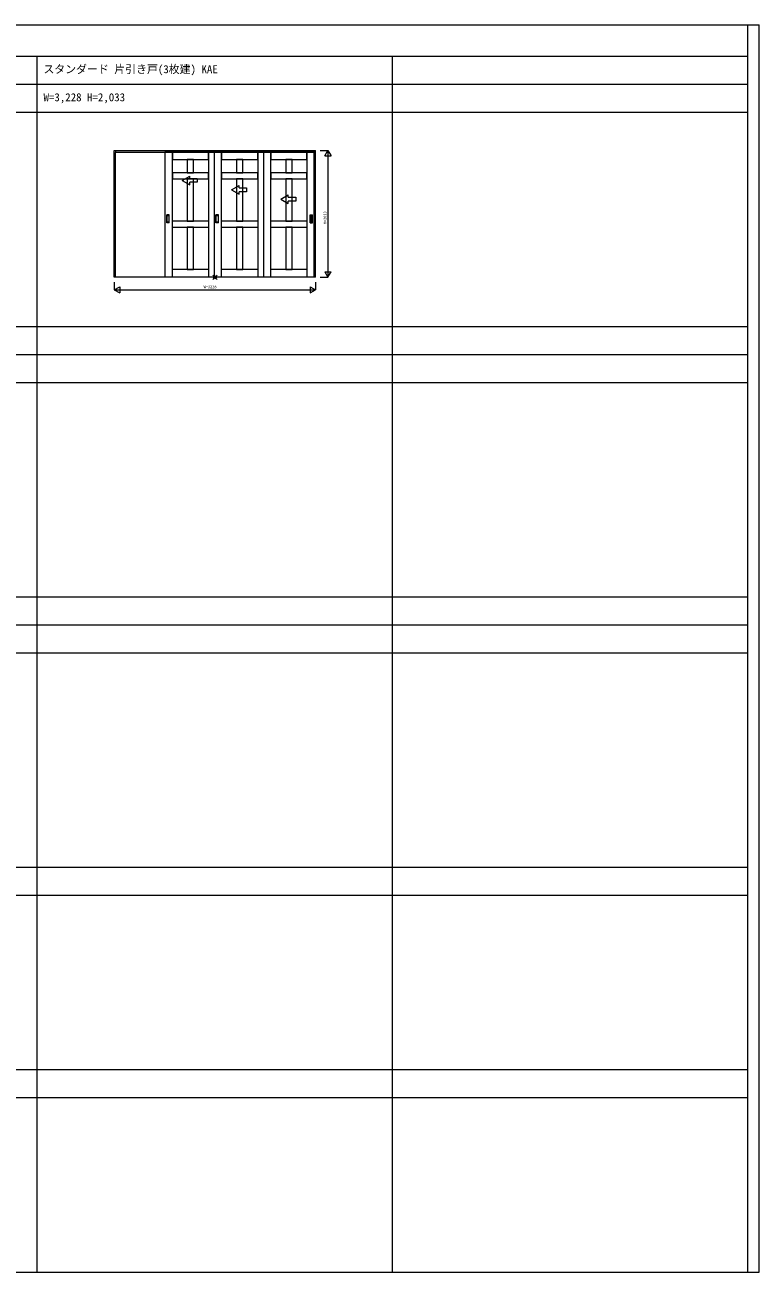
# Model space of a CAD drawing. Units: millimetres, scale not verified. Extents: x -14341 to 14341, y -10000 to 10000.
# Drawn here: x 2562 to 14341, y -10000 to 10000 of the extents above; entities that cross this region are included whole.
import ezdxf
from ezdxf.enums import TextEntityAlignment as Align

# ---------------------------------------------------------------- set-up
doc = ezdxf.new("R2010")
doc.units = ezdxf.units.MM
doc.header["$LTSCALE"] = 50
doc.layers.add('0-0_0', color=7, linetype='Continuous')
for name, color, linetype, lineweight in [('0-1_YKK_F1', 7, 'Continuous', 18), ('0-2_YKK_IN', 1, 'Continuous', 18), ('0-3_YKK_A1', 4, 'Continuous', 18), ('0-4_YKK_N1', 2, 'Continuous', 18)]:
    doc.layers.add(name, color=color, linetype=linetype, lineweight=lineweight)
doc.styles.add('ＭＳ ゴシック', font='')
doc.styles.get('ＭＳ ゴシック').set_extended_font_data('MS Gothic')

msp = doc.modelspace()

# ---------------------------------------------------------------- linework, layer by layer
at = {"layer": '0-1_YKK_F1'}
for p, q in [((-14340.51, 10000), (14340.51, 10000)), ((14159.49, -10000), (14159.49, 10000)), ((14340.51, -10000), (14340.51, 10000)), ((-14340.51, 9500), (14159.49, 9500)), ((2759.49, -10000), (2759.49, 9500)), ((8459.49, -10000), (8459.49, 9500)), ((-14340.51, 9050), (14159.49, 9050)), ((-14340.51, 8600), (14159.49, 8600)), ((-14340.51, 5165), (14159.49, 5165)), ((-14340.51, 4715), (14159.49, 4715)), ((-14340.51, 4265), (14159.49, 4265)), ((-14340.51, 830), (14159.49, 830)), ((-14340.51, 380), (14159.49, 380)), ((-14340.51, -70), (14159.49, -70)), ((-14340.51, -3505), (14159.49, -3505)), ((-14340.51, -3955), (14159.49, -3955)), ((-14340.51, -6752.5), (14159.49, -6752.5)), ((-14340.51, -7202.5), (14159.49, -7202.5)), ((-14340.51, -10000), (14340.51, -10000))]:
    msp.add_line(p, q, dxfattribs=at)
at = {"layer": '0-2_YKK_IN'}
for p, q in [((5574.14, 5917.14), (5644.85, 5987.86)), ((5574.14, 5987.86), (5644.85, 5917.14))]:
    msp.add_line(p, q, dxfattribs=at)
msp.add_circle((5609.49, 5952.5), 25, dxfattribs=at)
at = {"layer": '0-3_YKK_A1'}
for p, q in [((3995.49, 7985.5), (7223.49, 7985.5)), ((3995.49, 5952.5), (3995.49, 7985.5)), ((4015.49, 7985.5), (4015.49, 7955.5)), ((4015.49, 7961.5), (7203.49, 7961.5)), ((4015.49, 7958.5), (7203.49, 7958.5)), ((4015.49, 5956.5), (4015.49, 7955.5)), ((7203.49, 7985.5), (7203.49, 7955.5)), ((7203.49, 5956.5), (7203.49, 7955.5)), ((7223.49, 5952.5), (7223.49, 7985.5)), ((5086.99, 7506), (5206.99, 7575.28)), ((5086.99, 7506), (5206.99, 7436.72)), ((5206.99, 7536), (5206.99, 7575.28)), ((5206.99, 7436.72), (5206.99, 7476)), ((5876.99, 7356), (5996.99, 7425.28)), ((5996.99, 7386), (5996.99, 7425.28)), ((5876.99, 7356), (5996.99, 7286.72)), ((5996.99, 7286.72), (5996.99, 7326)), ((6666.99, 7206), (6786.99, 7275.28)), ((6666.99, 7206), (6786.99, 7136.72)), ((6786.99, 7236), (6786.99, 7275.28)), ((6786.99, 7136.72), (6786.99, 7176)), ((4835.99, 6826.5), (4835.99, 6954.5)), ((4876.99, 6955.5), (4836.99, 6955.5)), ((4876.99, 6825.5), (4836.99, 6825.5)), ((4841.99, 6836.5), (4841.99, 6944.5)), ((4842.99, 6945.5), (4870.99, 6945.5)), ((4870.99, 6835.5), (4842.99, 6835.5)), ((4871.99, 6944.5), (4871.99, 6836.5)), ((4877.99, 6826.5), (4877.99, 6954.5)), ((5506.99, 6855.5), (4926.99, 6855.61)), ((5625.99, 6826.5), (5625.99, 6954.5)), ((5666.99, 6955.5), (5626.99, 6955.5)), ((5666.99, 6825.5), (5626.99, 6825.5)), ((5631.99, 6836.5), (5631.99, 6944.5)), ((5632.99, 6945.5), (5660.99, 6945.5)), ((5660.99, 6835.5), (5632.99, 6835.5)), ((5661.99, 6944.5), (5661.99, 6836.5)), ((5667.99, 6826.5), (5667.99, 6954.5)), ((6296.99, 6855.5), (5716.99, 6855.61)), ((7086.99, 6855.5), (6506.99, 6855.61)), ((7135.99, 6826.5), (7135.99, 6954.5)), ((7136.99, 6955.5), (7176.99, 6955.5)), ((7136.99, 6825.5), (7176.99, 6825.5)), ((7141.99, 6944.5), (7141.99, 6836.5)), ((7170.99, 6945.5), (7142.99, 6945.5)), ((7142.99, 6835.5), (7170.99, 6835.5)), ((7171.99, 6836.5), (7171.99, 6944.5)), ((7177.99, 6826.5), (7177.99, 6954.5)), ((4926.99, 6755.61), (5506.99, 6755.5)), ((5716.99, 6755.61), (6296.99, 6755.5)), ((6506.99, 6755.61), (7086.99, 6755.5)), ((5506.99, 6080.5), (4926.99, 6080.5)), ((6296.99, 6080.5), (5716.99, 6080.5)), ((7086.99, 6080.5), (6506.99, 6080.5)), ((7223.49, 5952.5), (3995.49, 5952.5)), ((4015.49, 5952.5), (4015.49, 5956.5)), ((7203.49, 5956.5), (4015.49, 5956.5)), ((4926.99, 5960.5), (5506.99, 5960.5)), ((5506.99, 5960.5), (5596.99, 5960.5)), ((5716.99, 5960.5), (6296.99, 5960.5)), ((6296.99, 5960.5), (6386.99, 5960.5)), ((6506.99, 5960.5), (7086.99, 5960.5)), ((7203.49, 5952.5), (7203.49, 5956.5))]:
    msp.add_line(p, q, dxfattribs=at)
for points in [[(4806.99, 5960.5), (4926.99, 5960.5), (4926.99, 7964.5), (4806.99, 7964.5)], [(4926.99, 7844.5), (5506.99, 7844.5), (5506.99, 7964.5), (4926.99, 7964.5)], [(5166.99, 7844.5), (5166.99, 7630.55), (5266.99, 7630.55), (5266.99, 7844.5)], [(5596.99, 5960.5), (5716.99, 5960.5), (5716.99, 7964.5), (5596.99, 7964.5)], [(5716.99, 7844.5), (6296.99, 7844.5), (6296.99, 7964.5), (5716.99, 7964.5)], [(5956.99, 7844.5), (5956.99, 7630.55), (6056.99, 7630.55), (6056.99, 7844.5)], [(6386.99, 5960.5), (6506.99, 5960.5), (6506.99, 7964.5), (6386.99, 7964.5)], [(6506.99, 7844.5), (7086.99, 7844.5), (7086.99, 7964.5), (6506.99, 7964.5)], [(6746.99, 7844.5), (6746.99, 7630.55), (6846.99, 7630.55), (6846.99, 7844.5)], [(7086.99, 5960.5), (7206.99, 5960.5), (7206.99, 7964.5), (7086.99, 7964.5)], [(4926.99, 7530.61), (5506.99, 7530.5), (5506.99, 7630.5), (4926.99, 7630.61)], [(5716.99, 7530.61), (6296.99, 7530.5), (6296.99, 7630.5), (5716.99, 7630.61)], [(6506.99, 7530.61), (7086.99, 7530.5), (7086.99, 7630.5), (6506.99, 7630.61)], [(5166.99, 7530.55), (5166.99, 6855.55), (5266.99, 6855.55), (5266.99, 7530.55)], [(5956.99, 7530.55), (5956.99, 6855.55), (6056.99, 6855.55), (6056.99, 7530.55)], [(6746.99, 7530.55), (6746.99, 6855.55), (6846.99, 6855.55), (6846.99, 7530.55)], [(5166.99, 6755.55), (5166.99, 6080.5), (5266.99, 6080.5), (5266.99, 6755.55)], [(5956.99, 6755.55), (5956.99, 6080.5), (6056.99, 6080.5), (6056.99, 6755.55)], [(6746.99, 6755.55), (6746.99, 6080.5), (6846.99, 6080.5), (6846.99, 6755.55)]]:
    msp.add_lwpolyline(points, close=True, dxfattribs=at)
for points in [[(5596.99, 7964.5), (5506.99, 7964.5), (5506.99, 5960.5)], [(6386.99, 7964.5), (6296.99, 7964.5), (6296.99, 5960.5)], [(5206.99, 7536), (5326.99, 7536), (5326.99, 7476), (5206.99, 7476)], [(5996.99, 7386), (6116.99, 7386), (6116.99, 7326), (5996.99, 7326)], [(6786.99, 7236), (6906.99, 7236), (6906.99, 7176), (6786.99, 7176)]]:
    msp.add_lwpolyline(points, dxfattribs=at)
for centre, start, end in [((4836.99, 6954.5), 90, 180), ((4836.99, 6826.5), 180, 270), ((4842.99, 6944.5), 90, 180), ((4842.99, 6836.5), 180, 270), ((4870.99, 6944.5), 0, 90), ((4870.99, 6836.5), 270, 0), ((4876.99, 6954.5), 0, 90), ((4876.99, 6826.5), 270, 0), ((5626.99, 6954.5), 90, 180), ((5626.99, 6826.5), 180, 270), ((5632.99, 6944.5), 90, 180), ((5632.99, 6836.5), 180, 270), ((5660.99, 6944.5), 0, 90), ((5660.99, 6836.5), 270, 0), ((5666.99, 6954.5), 0, 90), ((5666.99, 6826.5), 270, 0), ((7136.99, 6954.5), 90, 180), ((7136.99, 6826.5), 180, 270), ((7142.99, 6944.5), 90, 180), ((7142.99, 6836.5), 180, 270), ((7170.99, 6944.5), 360, 90), ((7170.99, 6836.5), 270, 360), ((7176.99, 6954.5), 0, 90), ((7176.99, 6826.5), 270, 0)]:
    msp.add_arc(centre, 1, start, end, dxfattribs=at)
at = {"layer": '0-4_YKK_N1'}
for p, q in [((7298.49, 7985.5), (7423.49, 7985.5)), ((7373.49, 7898.9), (7473.49, 7898.9)), ((7423.49, 7985.5), (7423.49, 5952.5)), ((7373.49, 6039.1), (7473.49, 6039.1)), ((3995.49, 5752.5), (4082.09, 5802.5)), ((4082.09, 5802.5), (4082.09, 5702.5)), ((7136.89, 5802.5), (7223.49, 5752.5)), ((7223.49, 5877.5), (7223.49, 5752.5)), ((7298.49, 5952.5), (7423.49, 5952.5)), ((3995.49, 5752.5), (4082.09, 5702.5))]:
    msp.add_line(p, q, dxfattribs=at)
for points in [[(7373.49, 7898.9), (7423.49, 7985.5), (7473.49, 7898.9)], [(7373.49, 6039.1), (7423.49, 5952.5), (7473.49, 6039.1)], [(3995.49, 5877.5), (3995.49, 5752.5), (7223.49, 5752.5)], [(7136.89, 5802.5), (7136.89, 5702.5), (7223.49, 5752.5)]]:
    msp.add_lwpolyline(points, dxfattribs=at)

# ---------------------------------------------------------------- texts
at = {"layer": '0-0_0', "style": 'ＭＳ ゴシック'}
for s, p in [('スタンダード 片引き戸(3枚建) KAE', (2857.49, 9187.5)), ('W=3,228 H=2,033', (2859.49, 8737.5))]:
    msp.add_text(s, height=128.3, dxfattribs=at).set_placement(p, align=Align.BOTTOM_LEFT)
at = {"layer": '0-4_YKK_N1', "color": 7, "style": 'ＭＳ ゴシック'}
msp.add_text('H=2033', height=43.99, rotation=90, dxfattribs=at).set_placement((7411.49, 6804), align=Align.BOTTOM_LEFT)
msp.add_text('W=3228', height=43.99, dxfattribs=at).set_placement((5429.49, 5764.5), align=Align.BOTTOM_LEFT)

doc.saveas('drawing.dxf')
